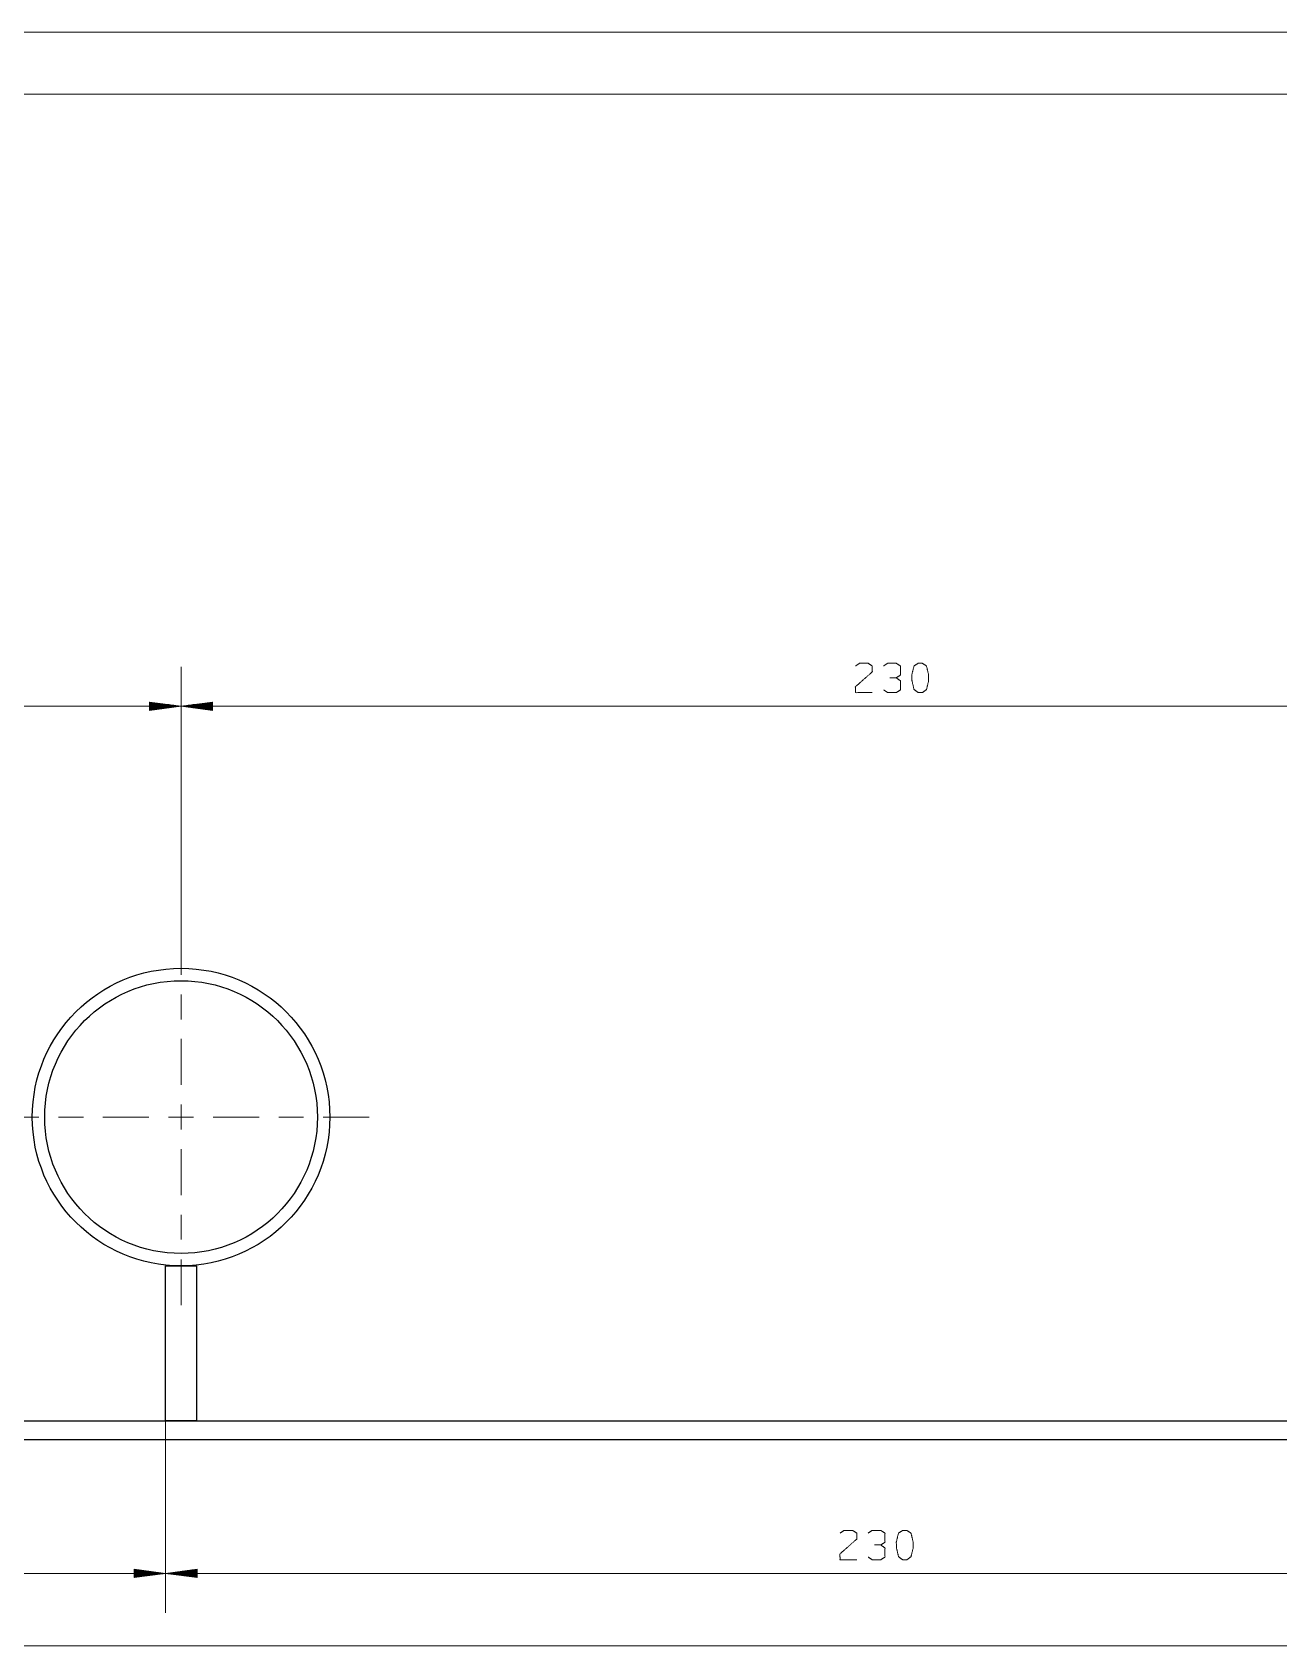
# Model space of a CAD drawing. Header units: millimetres. Extents: x 2210 to 79821, y -19430 to 2344.
# Drawn here: x 4800.9 to 4901.5, y 1659.7 to 1789.8 of the extents above; entities that cross this region are included whole.
import ezdxf

# ---------------------------------------------------------------- set-up
doc = ezdxf.new("R2010")
doc.units = ezdxf.units.MM
doc.layers.add('101', color=7, linetype='Continuous', true_color=0xffffff)

msp = doc.modelspace()

# ---------------------------------------------------------------- linework, layer by layer
at = {"layer": '101', "color": 133, "linetype": 'Continuous', "lineweight": 18}
for p, q in [((5006.47, 1789.82), (4586.47, 1789.82)), ((5001.47, 1784.82), (4611.47, 1784.82))]:
    msp.add_line(p, q, dxfattribs=at)
at = {"layer": '101', "color": 22, "linetype": 'Continuous', "lineweight": 18}
for p, q in [((4812.93, 1717.52), (4812.93, 1738.65)), ((4812.93, 1717.52), (4812.93, 1738.65)), ((4812.93, 1735.48), (4810.39, 1735.81)), ((4810.39, 1735.81), (4810.42, 1735.81)), ((4810.39, 1735.81), (4810.39, 1735.14)), ((4810.39, 1735.81), (4810.42, 1735.81)), ((4810.39, 1735.75), (4810.8, 1735.75)), ((4810.39, 1735.7), (4811.19, 1735.7)), ((4815.47, 1735.81), (4812.93, 1735.48)), ((4815.47, 1735.7), (4814.66, 1735.7)), ((4815.47, 1735.75), (4815.05, 1735.75)), ((4815.47, 1735.81), (4815.44, 1735.81)), ((4815.47, 1735.81), (4815.44, 1735.81)), ((4815.47, 1735.14), (4815.47, 1735.81)), ((4712.93, 1735.48), (4812.93, 1735.48)), ((4810.39, 1735.65), (4811.58, 1735.65)), ((4810.39, 1735.6), (4811.96, 1735.6)), ((4810.39, 1735.55), (4812.35, 1735.55)), ((4810.39, 1735.5), (4812.73, 1735.5)), ((4810.39, 1735.14), (4812.93, 1735.48)), ((4810.39, 1735.45), (4812.73, 1735.45)), ((4810.39, 1735.4), (4812.35, 1735.4)), ((4810.39, 1735.35), (4811.96, 1735.35)), ((4810.39, 1735.3), (4811.58, 1735.3)), ((4810.39, 1735.25), (4811.19, 1735.25)), ((4810.39, 1735.2), (4810.8, 1735.2)), ((4810.39, 1735.15), (4810.42, 1735.15)), ((4810.39, 1735.15), (4810.42, 1735.15)), ((4812.93, 1735.48), (4927.93, 1735.48)), ((4812.93, 1735.48), (4815.47, 1735.14)), ((4815.47, 1735.5), (4813.12, 1735.5)), ((4815.47, 1735.45), (4813.12, 1735.45)), ((4815.47, 1735.55), (4813.51, 1735.55)), ((4815.47, 1735.4), (4813.51, 1735.4)), ((4815.47, 1735.6), (4813.89, 1735.6)), ((4815.47, 1735.35), (4813.89, 1735.35)), ((4815.47, 1735.65), (4814.28, 1735.65)), ((4815.47, 1735.3), (4814.28, 1735.3)), ((4815.47, 1735.25), (4814.66, 1735.25)), ((4815.47, 1735.2), (4815.05, 1735.2)), ((4815.47, 1735.15), (4815.44, 1735.15)), ((4815.47, 1735.15), (4815.44, 1735.15)), ((4811.68, 1677.84), (4811.68, 1662.37)), ((4811.68, 1677.84), (4811.68, 1662.37)), ((4811.68, 1665.54), (4711.68, 1665.54)), ((4811.68, 1665.54), (4809.14, 1665.88)), ((4809.14, 1665.88), (4809.14, 1665.21)), ((4809.14, 1665.87), (4809.17, 1665.87)), ((4809.14, 1665.87), (4809.17, 1665.87)), ((4809.14, 1665.82), (4809.55, 1665.82)), ((4809.14, 1665.77), (4809.94, 1665.77)), ((4809.14, 1665.72), (4810.33, 1665.72)), ((4809.14, 1665.67), (4810.71, 1665.67)), ((4809.14, 1665.62), (4811.1, 1665.62)), ((4809.14, 1665.57), (4811.48, 1665.57)), ((4809.14, 1665.21), (4811.68, 1665.54)), ((4809.14, 1665.52), (4811.48, 1665.52)), ((4809.14, 1665.47), (4811.1, 1665.47)), ((4814.22, 1665.88), (4811.68, 1665.54)), ((4811.68, 1665.54), (4814.22, 1665.21)), ((4926.68, 1665.54), (4811.68, 1665.54)), ((4814.22, 1665.57), (4811.87, 1665.57)), ((4814.22, 1665.52), (4811.87, 1665.52)), ((4814.22, 1665.62), (4812.26, 1665.62)), ((4814.22, 1665.47), (4812.26, 1665.47)), ((4814.22, 1665.67), (4812.64, 1665.67)), ((4814.22, 1665.72), (4813.03, 1665.72)), ((4814.22, 1665.77), (4813.41, 1665.77)), ((4814.22, 1665.82), (4813.8, 1665.82)), ((4814.22, 1665.87), (4814.19, 1665.87)), ((4814.22, 1665.87), (4814.19, 1665.87)), ((4814.22, 1665.21), (4814.22, 1665.88)), ((4809.14, 1665.42), (4810.71, 1665.42)), ((4809.14, 1665.37), (4810.33, 1665.37)), ((4809.14, 1665.32), (4809.94, 1665.32)), ((4809.14, 1665.26), (4809.55, 1665.26)), ((4809.14, 1665.21), (4809.17, 1665.21)), ((4809.14, 1665.21), (4809.17, 1665.21)), ((4814.22, 1665.42), (4812.64, 1665.42)), ((4814.22, 1665.37), (4813.03, 1665.37)), ((4814.22, 1665.32), (4813.41, 1665.32)), ((4814.22, 1665.26), (4813.8, 1665.26)), ((4814.22, 1665.21), (4814.19, 1665.21)), ((4814.22, 1665.21), (4814.19, 1665.21)), ((4661.68, 1659.71), (4934.18, 1659.71))]:
    msp.add_line(p, q, dxfattribs=at)
at = {"layer": '101', "color": 151, "linetype": 'Continuous', "lineweight": 18}
for p, q in [((4812.93, 1713.82), (4812.93, 1717.52)), ((4812.93, 1710.22), (4812.93, 1712.23)), ((4812.93, 1704.94), (4812.93, 1708.64)), ((4812.93, 1701.34), (4812.93, 1703.35)), ((4801.45, 1702.34), (4797.75, 1702.34)), ((4805.05, 1702.34), (4803.04, 1702.34)), ((4810.34, 1702.34), (4806.63, 1702.34)), ((4811.92, 1702.34), (4813.93, 1702.34)), ((4815.52, 1702.34), (4819.22, 1702.34)), ((4820.81, 1702.34), (4822.81, 1702.34)), ((4824.4, 1702.34), (4828.1, 1702.34)), ((4812.93, 1699.75), (4812.93, 1696.05)), ((4812.93, 1694.46), (4812.93, 1692.46)), ((4812.93, 1690.87), (4812.93, 1687.17))]:
    msp.add_line(p, q, dxfattribs=at)
at = {"layer": '101', "color": 163, "linetype": 'Continuous', "lineweight": 25}
for p, q in [((4811.68, 1677.84), (4811.68, 1690.34)), ((4811.68, 1690.34), (4814.18, 1690.34)), ((4814.18, 1690.34), (4814.18, 1677.84)), ((4661.68, 1677.84), (4934.18, 1677.84)), ((4814.18, 1677.84), (4811.68, 1677.84)), ((4661.68, 1676.34), (4934.18, 1676.34))]:
    msp.add_line(p, q, dxfattribs=at)
for radius in [12, 11]:
    msp.add_circle((4812.93, 1702.34), radius, dxfattribs=at)
at = {"layer": '101', "color": 72, "linetype": 'Continuous', "lineweight": 18}
for points, knots in [([(4867.35, 1738.72), (4867.67, 1738.94), (4868.36, 1738.94), (4868.69, 1738.72), (4868.69, 1738.24), (4867.33, 1737.04), (4867.35, 1736.57), (4868.69, 1736.57)], [0, 0, 0.069691, 0.192979, 0.265274, 0.350228, 0.674739, 0.759753, 1, 1]), ([(4870.63, 1737.77), (4870.97, 1737.99), (4870.97, 1738.72), (4870.63, 1738.94), (4869.94, 1738.94), (4869.61, 1738.72)], [0, 0, 0.153872, 0.429851, 0.583723, 0.846122, 1, 1]), ([(4872.73, 1736.57), (4873.07, 1736.82), (4873.24, 1737.52), (4873.24, 1737.99), (4873.07, 1738.72), (4872.73, 1738.94), (4872.4, 1738.94), (4872.06, 1738.72), (4871.88, 1737.99), (4871.9, 1737.52), (4872.06, 1736.82), (4872.4, 1736.57), (4872.73, 1736.57)], [0, 0, 0.067528, 0.183971, 0.260585, 0.380943, 0.446142, 0.500305, 0.565504, 0.685864, 0.76253, 0.878309, 0.945837, 1, 1]), ([(4869.62, 1736.79), (4869.94, 1736.57), (4870.63, 1736.57), (4870.97, 1736.79), (4870.97, 1737.52), (4870.63, 1737.77), (4870.12, 1737.77)], [0, 0, 0.124123, 0.343689, 0.472444, 0.703374, 0.836728, 1, 1]), ([(4866.1, 1668.79), (4866.42, 1669.01), (4867.11, 1669.01), (4867.44, 1668.79), (4867.44, 1668.31), (4866.08, 1667.11), (4866.1, 1666.64), (4867.44, 1666.64)], [0, 0, 0.069691, 0.192976, 0.265274, 0.350225, 0.674742, 0.759752, 1, 1]), ([(4869.38, 1667.84), (4869.72, 1668.06), (4869.72, 1668.79), (4869.38, 1669.01), (4868.69, 1669.01), (4868.36, 1668.79)], [0, 0, 0.153877, 0.429855, 0.583732, 0.846129, 1, 1]), ([(4871.48, 1666.64), (4871.82, 1666.89), (4871.99, 1667.59), (4871.99, 1668.06), (4871.82, 1668.79), (4871.48, 1669.01), (4871.15, 1669.01), (4870.81, 1668.79), (4870.63, 1668.06), (4870.65, 1667.59), (4870.81, 1666.89), (4871.15, 1666.64), (4871.48, 1666.64)], [0, 0, 0.067524, 0.183971, 0.260582, 0.380942, 0.446139, 0.500306, 0.565503, 0.685863, 0.762527, 0.87831, 0.945833, 1, 1]), ([(4868.37, 1666.86), (4868.69, 1666.64), (4869.38, 1666.64), (4869.72, 1666.86), (4869.72, 1667.59), (4869.38, 1667.84), (4868.87, 1667.84)], [0, 0, 0.124118, 0.343686, 0.472446, 0.703378, 0.836734, 1, 1])]:
    msp.add_open_spline(points, degree=1, knots=knots, dxfattribs=at)

doc.saveas('drawing.dxf')
